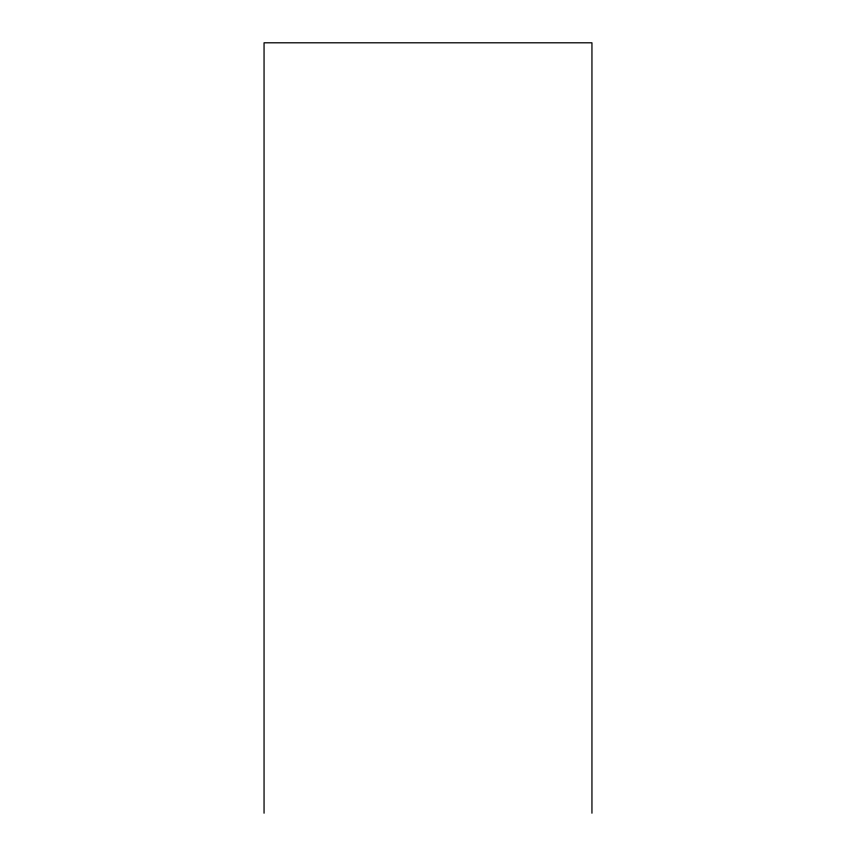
<?xml version="1.0" encoding="UTF-8"?>
<svg xmlns="http://www.w3.org/2000/svg" width="856" height="856" viewBox="0 0 856 856"><rect width="100%" height="100%" fill="white"/><g stroke="black" fill="none" stroke-linecap="round" stroke-linejoin="round"><path stroke-width="1.28" d="M591.945 813.2L591.945 42.8L264.055 42.8L264.055 813.2"/></g></svg>
